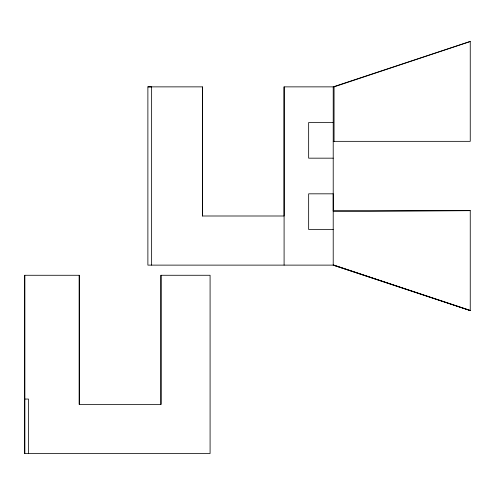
<?xml version="1.0" encoding="UTF-8"?>
<svg xmlns="http://www.w3.org/2000/svg" width="495" height="495" viewBox="0 0 495 495"><rect width="100%" height="100%" fill="white"/><g stroke="black" fill="none" stroke-linecap="round" stroke-linejoin="round"><path stroke-width="0.74" d="M24.75 453.531L24.75 275.276L79.25 275.276L79.25 404.409L160.962 404.409L160.962 275.276L210.084 275.269L210.084 453.531L24.75 453.531L24.75 275.276M79.25 404.409L79.25 275.276M160.962 404.409L160.962 275.276M333.215 141.341L470.25 141.341L470.25 41.469L334.063 86.866L284.093 86.866L284.093 215.999L202.381 215.999L202.381 86.866L147.881 86.873L147.881 265.122L334.063 265.122L470.25 310.52L470.25 210.647L333.215 210.647M333.215 210.981L333.215 193.823L308.657 193.823L308.657 229.47L333.215 229.47M333.215 211.643L470.25 210.647M470.25 41.469L333.215 86.866L333.215 265.122L470.25 310.52L333.215 265.122M147.881 86.873L151.637 86.873L151.637 265.122M333.215 122.519L308.657 122.519L308.657 158.171L333.215 158.171M24.75 399.057L28.506 399.057L28.5 453.531M334.063 86.866L334.063 141.341M284.093 86.866L284.093 265.122M202.381 86.866L202.381 215.999"/></g></svg>
